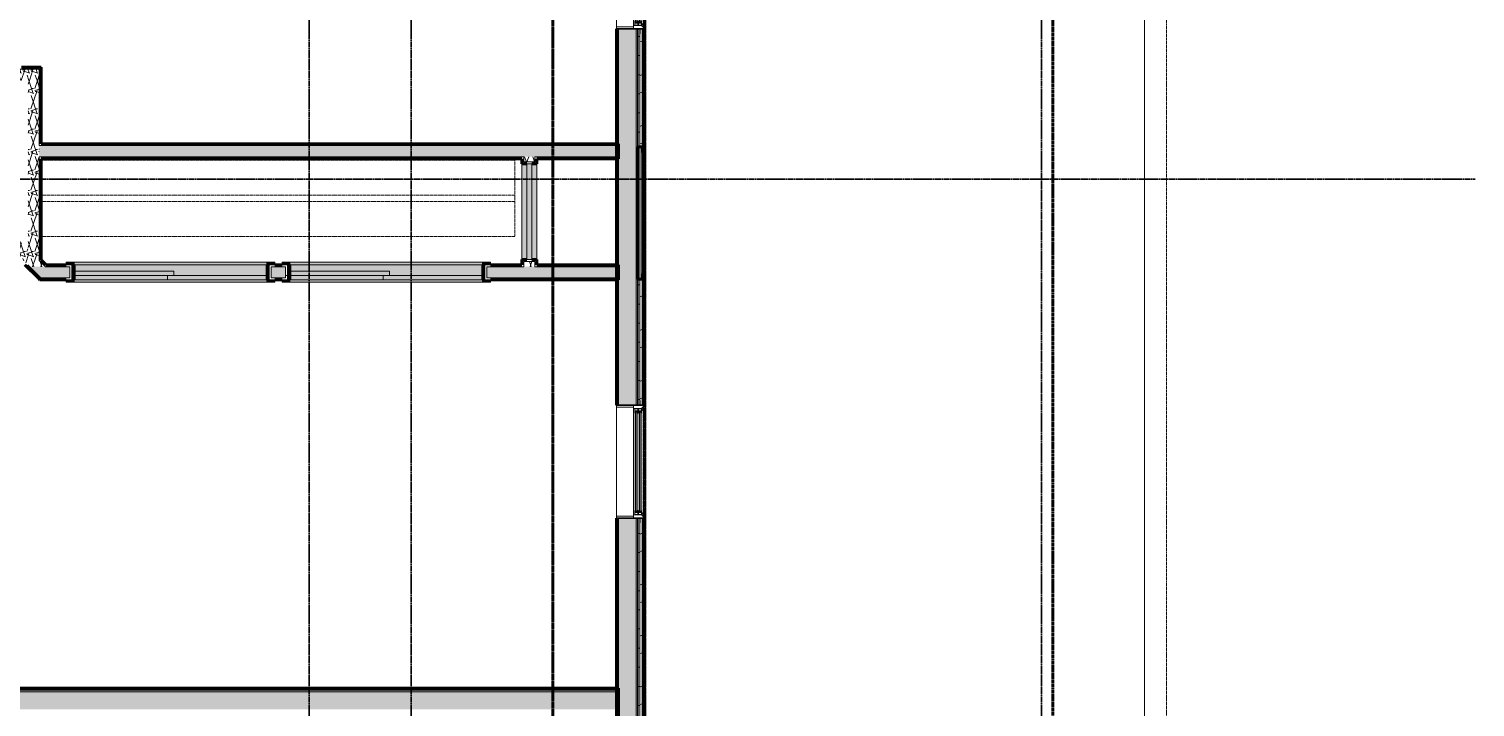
# Model space of a CAD drawing. Header units: inches. Extents: x -4110 to -1807, y 11006 to 12281.
# Drawn here: x -2261.3 to -1807.1, y 11681.5 to 11894.4 of the extents above; entities that cross this region are included whole.
import ezdxf

# ---------------------------------------------------------------- set-up
doc = ezdxf.new("R2010")
doc.units = ezdxf.units.IN
doc.header["$MEASUREMENT"] = 0
for name, pattern in [('Aligning Line 1_8_', [0.25, 0.125, -0.125]), ('Aligning Line 1_8__2_', [0.25, 0.125, -0.125]), ('Dash', [0.25, 0.125, -0.125]), ('Dash 1_16_', [0.125, 0.0625, -0.0625]), ('Double Dash 3_8_', [1, 0.375, -0.125, 0.125, -0.125, 0.125, -0.125]), ('Grid Line 1_2_', [0.875, 0.5, -0.125, 0.125, -0.125])]:
    doc.linetypes.add(name, pattern=pattern)
for name, color, linetype, lineweight in [('0-1', 7, 'Continuous', 5), ('0-2', 90, 'Continuous', 18), ('0-3', 7, 'Continuous', 9), ('0-4', 50, 'Double Dash 3_8_', 60), ('A-DETL-GENF-HDLN-1', 7, 'Dash', 9), ('A-DETL-GENF-HDLN-2', 1, 'Continuous', 18), ('A-DOOR', 31, 'Continuous', 18), ('A-DOOR-1', 7, 'Continuous', 9), ('A-DOOR-3', 135, 'Continuous', 18), ('A-DOOR-4', 90, 'Continuous', 18), ('A-DOOR-FRAM-1', 31, 'Continuous', 18), ('A-DOOR-FRAM-2', 7, 'Continuous', 9), ('A-GLAZ', 151, 'Continuous', 18), ('A-GLAZ-1', 59, 'Continuous', 18), ('A-GLAZ-2', 250, 'Continuous', 30), ('A-GLAZ-3', 7, 'Continuous', 9), ('A-GLAZ-4', 50, 'Continuous', 60), ('A-GLAZ-5', 151, 'Continuous', 9), ('A-WALL', 113, 'Continuous', 18), ('A-WALL-1', 8, 'Continuous', 5), ('A-WALL-3', 50, 'Continuous', 60), ('A-WALL-4', 90, 'Continuous', 18), ('A-WALL-5', 251, 'Continuous', 5), ('A-WALL-PATT-1', 7, 'Continuous', 9), ('A-WALL-PATT-2', 253, 'Continuous', 9), ('A-WALL-PATT-3', 55, 'Continuous', 9), ('A-WALL-PATT-5', 111, 'Continuous', 9), ('C-PROP-LINE-1', 50, 'Double Dash 3_8_', 60), ('C-PROP-LINE-2', 50, 'Dash 1_16_', 60), ('G-ANNO-SYMB', 111, 'Aligning Line 1_8_', 9), ('G-ANNO-SYMB-1', 147, 'Aligning Line 1_8_', 9), ('G-ANNO-SYMB-2', 147, 'Aligning Line 1_8__2_', 9), ('I-WALL-4', 2, 'Continuous', 5), ('I-WALL-5', 2, 'Continuous', 60), ('Q-CASE-HDLN-1', 7, 'Dash', 9), ('S-GRID-1', 1, 'Grid Line 1_2_', 30)]:
    doc.layers.add(name, color=color, linetype=linetype, lineweight=lineweight)
pattern_1 = [(0, (0, 0), (20.48, 5.12), [0.845, -14.515, 0.845, -14.515, -81.92]), (0, (0, 0), (20.48, 5.12), [-30.72, 0.845, -29.875, 0.845, -14.515, -35.84]), (0, (0, 0), (20.48, 5.12), [-76.8, 0.845, -9.395, 0.845, -24.755]), (120, (7.68, 2.56), (-14.67405, 15.1762003), [0.845, -14.515, 0.845, -14.515, -81.92]), (120, (7.68, 2.56), (-14.67405, 15.1762003), [-30.72, 0.845, -29.875, 0.845, -14.515, -35.84]), (120, (7.68, 2.56), (-14.67405, 15.1762003), [-76.8, 0.845, -9.395, 0.845, -24.755]), (240, (10.24, 12.8), (-5.80595, -20.2962003), [0.845, -14.515, 0.845, -14.515, -81.92]), (240, (10.24, 12.8), (-5.80595, -20.2962003), [-30.72, 0.845, -29.875, 0.845, -14.515, -35.84]), (240, (10.24, 12.8), (-5.80595, -20.2962003), [-76.8, 0.845, -9.395, 0.845, -24.755])]
pattern_2 = [(161.57, (0.32, 0.32), (-2.560496185, -0.000537386), [0, -18.214, 2.022, 0]), (18.43, (-0.32, 0.32), (-2.560496185, 0.000537386), [0, -18.214, 2.022, 0]), (108.43, (0.32, 0.32), (1.27922091, -6.400876726), [6.07, -14.166]), (71.57, (-0.32, 0.32), (1.27922091, 6.400876726), [6.07, -14.166])]

# ---------------------------------------------------------------- blocks, each defined once
blk = doc.blocks.new('083100 - Access Doors and Panels - Type 1 - ACCESS PANEL - 2-6 X 6-0-3934919-ENLARGED RCP - 2ND FLOOR PLAN - EAST')
at = {"layer": 'A-DOOR-3'}
blk.add_hatch(color=256, dxfattribs=at).paths.add_polyline_path([(-15, -0.75), (15, -0.75), (15, 0.75), (-15, 0.75)], flags=0)
at = {"layer": 'A-DOOR-4'}
for p, q in [((-15, 0.75), (-15, -0.75)), ((-15, 0.75), (15, 0.75)), ((15, 0.75), (15, -0.75)), ((-15, -0.75), (15, -0.75))]:
    blk.add_line(p, q, dxfattribs=at)
blk = doc.blocks.new('SLIDING - FLUSH - SLIDING - FLUSH - 5-0 x 6-8-3934327-ENLARGED RCP - 2ND FLOOR PLAN - EAST')
at = {"layer": 'A-DOOR'}
for points in [[(-32.31, 3), (-32.75, 3), (-32.75, 2.25), (-30.25, 2.25), (-30.25, 3), (-31.62, 3)], [(-19.21, 3), (-30.25, 3), (-30.25, 2.25), (30.25, 2.25), (30.25, 3), (-7.22, 3)], [(1, 2.25), (-30, 2.25), (-30, 0.87), (1, 0.87)], [(30, 0.87), (-1, 0.87), (-1, -0.5), (30, -0.5)], [(31, 3), (30.25, 3), (30.25, 2.25), (32.75, 2.25), (32.75, 3), (31.3, 3)], [(-31, -2.5), (-32.75, -2.5), (-32.75, -3.25), (-30.25, -3.25), (-30.25, -2.5)], [(-19.21, -2.5), (-30.25, -2.5), (-30.25, -3.25), (30.25, -3.25), (30.25, -2.5), (-16.5, -2.5)], [(32.75, -2.5), (30.25, -2.5), (30.25, -3.25), (32.75, -3.25)]]:
    blk.add_hatch(color=256, dxfattribs=at).paths.add_polyline_path(points, flags=0)
at = {"layer": 'A-DOOR-FRAM-1'}
for points in [[(-30.25, 2.25), (-31, 2.25), (-31, -2.5), (-30, -2.5), (-30, 2.25)], [(30, 2.25), (30, -2.5), (31, -2.5), (31, 2.25), (30.25, 2.25)]]:
    blk.add_hatch(color=256, dxfattribs=at).paths.add_polyline_path(points, flags=0)
h = blk.add_hatch(color=256, dxfattribs=at)
h.paths.add_polyline_path([(30, 2.25), (1, 2.25), (1, 0.87), (30, 0.87)], flags=0)
h.paths.add_polyline_path([(-30, 0.87), (-30, -2.5), (30, -2.5), (30, -0.5), (-1, -0.5), (-1, 0.87), (-19.21, 0.87)], flags=0)
at = {"layer": 'A-DOOR-1'}
for p, q in [((-32.75, 2.25), (-32.75, 3)), ((-30.25, 3), (-32.75, 3)), ((-32.75, 2.25), (-30.25, 2.25)), ((30.25, 3), (-30.25, 3)), ((-30.25, 3), (-30.25, 2.25)), ((1, 2.25), (-30, 2.25)), ((-30, 2.25), (-30, 0.87)), ((-30, 0.87), (1, 0.87)), ((30, 0.87), (-1, 0.87)), ((-1, 0.87), (-1, -0.5)), ((1, 2.25), (1, 0.87)), ((30, 0.87), (30, -0.5)), ((30.25, 2.25), (30.25, 3)), ((30.25, 3), (32.75, 3)), ((32.75, 2.25), (30.25, 2.25)), ((32.75, 3), (32.75, 2.25)), ((-32.75, -3.25), (-32.75, -2.5)), ((-30.25, -2.5), (-32.75, -2.5)), ((-32.75, -3.25), (-30.25, -3.25)), ((-30.25, -2.5), (-30.25, -3.25)), ((-30.25, -3.25), (30.25, -3.25)), ((-1, -0.5), (30, -0.5)), ((30.25, -2.5), (32.75, -2.5)), ((30.25, -3.25), (30.25, -2.5)), ((32.75, -3.25), (30.25, -3.25)), ((32.75, -2.5), (32.75, -3.25))]:
    blk.add_line(p, q, dxfattribs=at)
at = {"layer": 'A-DOOR-FRAM-2'}
for p, q in [((-30, 2.25), (-31, 2.25)), ((-31, -2.5), (-31, 2.25)), ((-30, 2.25), (-30, -2.5)), ((30, 2.25), (1, 2.25)), ((30, -2.5), (30, 2.25)), ((30, 2.25), (31, 2.25)), ((31, 2.25), (31, -2.5)), ((-31, -2.5), (-30, -2.5)), ((-30, -2.5), (30, -2.5)), ((31, -2.5), (30, -2.5))]:
    blk.add_line(p, q, dxfattribs=at)
blk = doc.blocks.new('OD_CW_Closet - OD_CW_Closet-4058409-ENLARGED RCP - 2ND FLOOR PLAN - EAST')
at = {"layer": 'Q-CASE-HDLN-1'}
for p, q in [((0.74, -24), (0.74, 0)), ((0.74, 0), (149.46, 0)), ((0.74, -11), (149.46, -11)), ((0.74, -13), (149.46, -13)), ((149.46, -24), (0.74, -24))]:
    blk.add_line(p, q, dxfattribs=at)
blk = doc.blocks.new('CTR - 1st Phase - Unit Layouts_rvt-1-ENLARGED RCP - 2ND FLOOR PLAN - EAST')
at = {"layer": 'A-WALL-1'}
h = blk.add_hatch(color=256, dxfattribs=at)
h.paths.add_polyline_path([(-2106.55, 11821.99), (-2104.92, 11821.99), (-2104.92, 11851.99), (-2106.55, 11851.99), (-2106.55, 11827.3)], flags=0)
h.paths.add_polyline_path([(-2103.42, 11821.99), (-2101.8, 11821.99), (-2101.8, 11851.99), (-2103.42, 11851.99), (-2103.42, 11827.3)], flags=0)
at = {"layer": 'A-WALL-PATT-1'}
h = blk.add_hatch(dxfattribs=at)
h.set_pattern_fill('FP_1', color=256, style=0, pattern_type=2)
h.set_pattern_definition(pattern_1)
h.paths.add_polyline_path([(-2257.45, 11821.92), (-2257.46, 11854.24), (-2258.07, 11854.24), (-2258.07, 11822.55), (-2257.6, 11822.07)], flags=0)
h.paths.add_polyline_path([(-2258.07, 11857.74), (-2257.45, 11857.74), (-2257.45, 11881.74), (-2258.07, 11881.74), (-2258.07, 11858.36)], flags=0)
h = blk.add_hatch(dxfattribs=at)
h.set_pattern_fill('FP_1', color=256, style=0, pattern_type=2)
h.set_pattern_definition(pattern_1)
h.paths.add_polyline_path([(-2258.07, 11816.24), (-2257.6, 11816.24), (-2294.17, 11852.81), (-2294.61, 11852.36), (-2258.48, 11816.24)], flags=0)
h.paths.add_polyline_path([(-2297.08, 11854.84), (-2296.64, 11855.28), (-2297.08, 11855.72), (-2297.53, 11855.28)], flags=0)
h = blk.add_hatch(dxfattribs=at)
h.set_pattern_fill('FP_1', color=256, style=0, pattern_type=2)
h.set_pattern_definition(pattern_1)
h.paths.add_polyline_path([(-2255.89, 11820.36), (-2258.07, 11822.55), (-2258.07, 11821.66), (-2256.78, 11820.36), (-2256.15, 11820.36)], flags=0)
h.paths.add_polyline_path([(-2261.57, 11825.16), (-2261.57, 11826.05), (-2291.25, 11855.72), (-2291.69, 11855.28), (-2261.73, 11825.31)], flags=0)
h = blk.add_hatch(dxfattribs=at)
h.set_pattern_fill('FP_1', color=256, style=0, pattern_type=2)
h.set_pattern_definition(pattern_1)
h.paths.add_polyline_path([(-2076.8, 11857.74), (-2076.17, 11857.74), (-2076.17, 11858.36), (-2257.45, 11858.36), (-2257.45, 11857.74), (-2105.92, 11857.74)], flags=0)
h = blk.add_hatch(dxfattribs=at)
h.set_pattern_fill('FP_1', color=256, style=0, pattern_type=2)
h.set_pattern_definition(pattern_1)
h.paths.add_polyline_path([(-2101.8, 11853.61), (-2076.8, 11853.61), (-2076.8, 11854.24), (-2102.42, 11854.24), (-2102.42, 11853.61)], flags=0)
h.paths.add_polyline_path([(-2208.43, 11853.61), (-2105.92, 11853.61), (-2105.92, 11854.24), (-2257.45, 11854.24), (-2257.45, 11853.61)], flags=0)
h = blk.add_hatch(dxfattribs=at)
h.set_pattern_fill('FP_1', color=256, style=0, pattern_type=2)
h.set_pattern_definition(pattern_1)
h.paths.add_polyline_path([(-2248.47, 11817.99), (-2247.85, 11817.99), (-2247.85, 11820.36), (-2256.78, 11820.36), (-2256.15, 11819.74), (-2248.47, 11819.74)], flags=0)
h.paths.add_polyline_path([(-2185.22, 11817.99), (-2185.22, 11819.74), (-2180.72, 11819.74), (-2180.72, 11817.99), (-2180.1, 11817.99), (-2180.1, 11820.36), (-2185.85, 11820.36), (-2185.85, 11817.99)], flags=0)
h.paths.add_polyline_path([(-2118.1, 11817.99), (-2117.47, 11817.99), (-2117.47, 11819.74), (-2105.92, 11819.74), (-2105.92, 11820.36), (-2118.1, 11820.36), (-2118.1, 11819.7)], flags=0)
h.paths.add_polyline_path([(-2101.8, 11819.74), (-2076.8, 11819.75), (-2076.8, 11820.36), (-2102.42, 11820.36), (-2102.42, 11819.74)], flags=0)
h = blk.add_hatch(dxfattribs=at)
h.set_pattern_fill('FP_1', color=256, style=0, pattern_type=2)
h.set_pattern_definition(pattern_1)
h.paths.add_polyline_path([(-2249.6, 11815.61), (-2247.85, 11815.61), (-2247.85, 11817.99), (-2248.47, 11817.99), (-2248.47, 11816.24), (-2258.48, 11816.24), (-2257.86, 11815.61), (-2252.03, 11815.61)], flags=0)
h.paths.add_polyline_path([(-2185.85, 11815.61), (-2180.1, 11815.61), (-2180.1, 11817.99), (-2180.72, 11817.99), (-2180.72, 11816.24), (-2185.22, 11816.24), (-2185.22, 11817.99), (-2185.85, 11817.99), (-2185.85, 11816.24)], flags=0)
h.paths.add_polyline_path([(-2116.35, 11815.61), (-2076.8, 11815.62), (-2076.8, 11816.24), (-2117.47, 11816.24), (-2117.47, 11817.99), (-2118.1, 11817.99), (-2118.1, 11815.61), (-2117.47, 11815.61)], flags=0)
at = {"layer": 'A-WALL-PATT-2'}
h = blk.add_hatch(dxfattribs=at)
h.set_pattern_fill('FP_2', color=256, style=0, pattern_type=2)
h.set_pattern_definition(pattern_2)
h.paths.add_polyline_path([(-2268.73, 11878.24), (-2258.07, 11878.24), (-2258.07, 11881.74), (-2265.23, 11881.74), (-2268.47, 11878.5)], flags=0)
h = blk.add_hatch(dxfattribs=at)
h.set_pattern_fill('FP_2', color=256, style=0, pattern_type=2)
h.set_pattern_definition(pattern_2)
h.paths.add_polyline_path([(-2258.07, 11821.66), (-2258.07, 11878.24), (-2261.57, 11878.24), (-2261.57, 11825.16), (-2258.33, 11821.92)], flags=0)
h = blk.add_hatch(dxfattribs=at)
h.set_pattern_fill('FP_2', color=256, style=0, pattern_type=2)
h.set_pattern_definition(pattern_2)
h.paths.add_polyline_path([(-2257.6, 11819.74), (-2256.15, 11819.74), (-2294.17, 11857.76), (-2296.64, 11855.28), (-2261.1, 11819.74), (-2258.07, 11819.74)], flags=0)
h = blk.add_hatch(dxfattribs=at)
h.set_pattern_fill('FP_2', color=256, style=0, pattern_type=2)
h.set_pattern_definition(pattern_2)
h.paths.add_polyline_path([(-2105.92, 11854.24), (-2076.17, 11854.24), (-2076.17, 11857.74), (-2258.07, 11857.74), (-2258.07, 11854.24), (-2141.07, 11854.24)], flags=0)
h = blk.add_hatch(dxfattribs=at)
h.set_pattern_fill('FP_2', color=256, style=0, pattern_type=2)
h.set_pattern_definition(pattern_2)
h.paths.add_polyline_path([(-2104.92, 11819.74), (-2102.42, 11819.74), (-2102.42, 11821.36), (-2105.92, 11821.36), (-2105.92, 11819.74)], flags=0)
h.paths.add_polyline_path([(-2102.42, 11852.61), (-2102.42, 11854.24), (-2105.92, 11854.24), (-2105.92, 11852.61), (-2103.42, 11852.61)], flags=0)
h = blk.add_hatch(dxfattribs=at)
h.set_pattern_fill('FP_2', color=256, style=0, pattern_type=2)
h.set_pattern_definition(pattern_2)
h.paths.add_polyline_path([(-2252.65, 11816.24), (-2248.47, 11816.24), (-2248.47, 11819.74), (-2261.1, 11819.74), (-2257.6, 11816.24)], flags=0)
h.paths.add_polyline_path([(-2185.22, 11816.24), (-2180.72, 11816.24), (-2180.72, 11819.74), (-2185.22, 11819.74), (-2185.22, 11817.99)], flags=0)
h.paths.add_polyline_path([(-2117.47, 11816.24), (-2076.17, 11816.24), (-2076.17, 11817.99), (-2076.8, 11818.03), (-2076.8, 11819.74), (-2117.47, 11819.74), (-2117.47, 11817.99)], flags=0)
at = {"layer": 'A-WALL-3'}
for p, q in [((-2263.72, 11882.36), (-2257.45, 11882.36)), ((-2257.45, 11882.36), (-2257.45, 11881.74)), ((-2257.45, 11881.74), (-2257.45, 11877.61)), ((-2257.45, 11877.61), (-2257.45, 11858.36)), ((-2257.45, 11858.36), (-2076.17, 11858.36)), ((-2076.17, 11858.36), (-2076.17, 11853.61)), ((-2106.55, 11853.61), (-2257.45, 11853.61)), ((-2257.45, 11853.61), (-2257.45, 11821.92)), ((-2106.55, 11851.99), (-2106.55, 11853.61)), ((-2104.92, 11851.99), (-2106.55, 11851.99)), ((-2101.8, 11851.99), (-2103.42, 11851.99)), ((-2076.17, 11853.61), (-2101.8, 11853.61)), ((-2101.8, 11853.61), (-2101.8, 11851.99)), ((-2258.48, 11816.24), (-2262.61, 11820.36)), ((-2257.45, 11821.92), (-2255.89, 11820.36)), ((-2255.89, 11820.36), (-2249.6, 11820.36)), ((-2184.1, 11820.36), (-2181.85, 11820.36)), ((-2116.35, 11820.36), (-2106.55, 11820.36)), ((-2106.55, 11820.36), (-2106.55, 11821.99)), ((-2106.55, 11821.99), (-2104.92, 11821.99)), ((-2103.42, 11821.99), (-2101.8, 11821.99)), ((-2101.8, 11821.99), (-2101.8, 11820.36)), ((-2101.8, 11820.36), (-2076.17, 11820.36)), ((-2076.17, 11820.36), (-2076.17, 11815.61)), ((-2257.86, 11815.61), (-2258.48, 11816.24)), ((-2249.6, 11815.61), (-2257.86, 11815.61)), ((-2181.85, 11815.61), (-2184.1, 11815.61)), ((-2076.17, 11815.61), (-2116.35, 11815.61))]:
    blk.add_line(p, q, dxfattribs=at)
at = {"layer": 'A-WALL-4'}
for p, q in [((-2258.07, 11881.74), (-2264.35, 11881.74)), ((-2258.07, 11878.24), (-2258.07, 11881.74)), ((-2258.07, 11877.61), (-2258.07, 11878.24)), ((-2258.07, 11857.74), (-2258.07, 11877.61)), ((-2257.45, 11857.74), (-2258.07, 11857.74)), ((-2076.17, 11857.74), (-2257.45, 11857.74)), ((-2257.45, 11854.24), (-2258.07, 11854.24)), ((-2258.07, 11822.55), (-2258.07, 11854.24)), ((-2105.92, 11854.24), (-2257.45, 11854.24)), ((-2106.55, 11851.99), (-2106.55, 11821.99)), ((-2105.92, 11854.24), (-2105.92, 11853.61)), ((-2105.92, 11852.61), (-2105.92, 11853.61)), ((-2104.17, 11852.61), (-2105.92, 11852.61)), ((-2102.42, 11852.61), (-2104.17, 11852.61)), ((-2076.17, 11854.24), (-2102.42, 11854.24)), ((-2102.42, 11854.24), (-2102.42, 11853.61)), ((-2102.42, 11853.61), (-2102.42, 11852.61)), ((-2101.8, 11821.99), (-2101.8, 11851.99)), ((-2261.73, 11820.36), (-2261.1, 11819.74)), ((-2261.1, 11819.74), (-2257.6, 11816.24)), ((-2258.07, 11822.55), (-2258.07, 11821.66)), ((-2256.78, 11820.36), (-2258.07, 11821.66)), ((-2256.78, 11820.36), (-2256.15, 11819.74)), ((-2256.15, 11819.74), (-2248.47, 11819.74)), ((-2248.47, 11819.74), (-2248.47, 11817.99)), ((-2185.22, 11817.99), (-2185.22, 11819.74)), ((-2185.22, 11819.74), (-2180.72, 11819.74)), ((-2180.72, 11819.74), (-2180.72, 11817.99)), ((-2117.47, 11817.99), (-2117.47, 11819.74)), ((-2117.47, 11819.74), (-2105.92, 11819.74)), ((-2105.92, 11820.36), (-2105.92, 11821.36)), ((-2105.92, 11821.36), (-2104.17, 11821.36)), ((-2105.92, 11820.36), (-2105.92, 11819.74)), ((-2104.17, 11821.36), (-2102.42, 11821.36)), ((-2102.42, 11821.36), (-2102.42, 11820.36)), ((-2102.42, 11820.36), (-2102.42, 11819.74)), ((-2102.42, 11819.74), (-2076.17, 11819.74)), ((-2248.47, 11816.24), (-2257.6, 11816.24)), ((-2248.47, 11817.99), (-2248.47, 11816.24)), ((-2185.22, 11816.24), (-2185.22, 11817.99)), ((-2180.72, 11816.24), (-2185.22, 11816.24)), ((-2180.72, 11817.99), (-2180.72, 11816.24)), ((-2117.47, 11816.24), (-2117.47, 11817.99)), ((-2076.17, 11816.24), (-2117.47, 11816.24))]:
    blk.add_line(p, q, dxfattribs=at)
at = {"layer": '0-2'}
for name, p, rotation in [('OD_CW_Closet - OD_CW_Closet-4058409-ENLARGED RCP - 2ND FLOOR PLAN - EAST', (-2107.99, 11829.2), 180), ('083100 - Access Doors and Panels - Type 1 - ACCESS PANEL - 2-6 X 6-0-3934919-ENLARGED RCP - 2ND FLOOR PLAN - EAST', (-2104.17, 11836.99), 90.00000000015035), ('SLIDING - FLUSH - SLIDING - FLUSH - 5-0 x 6-8-3934327-ENLARGED RCP - 2ND FLOOR PLAN - EAST', (-2216.85, 11817.86), 180), ('SLIDING - FLUSH - SLIDING - FLUSH - 5-0 x 6-8-3934327-ENLARGED RCP - 2ND FLOOR PLAN - EAST', (-2149.1, 11817.86), 180)]:
    blk.add_blockref(name, p, dxfattribs=dict(at, rotation=rotation))
blk = doc.blocks.new('Basic Wall _ EXT - FIBER CEMENT - LARGE - ___-2505163-ENLARGED RCP - 2ND FLOOR PLAN - EAST')
at = {"layer": 'A-WALL-4'}
h = blk.add_hatch(color=256, dxfattribs=at)
h.paths.add_polyline_path([(-2067.7, 11247.17), (-2067.7, 12118.81), (-2068.42, 12118.09), (-2068.42, 12086), (-2068.36, 12086), (-2068.36, 12083.54), (-2068.33, 12083.54), (-2068.33, 12048.04), (-2068.42, 12048.04), (-2068.42, 12047.54), (-2068.33, 12047.54), (-2068.33, 12012.04), (-2068.36, 12012.04), (-2068.36, 12009.58), (-2068.42, 12009.58), (-2068.42, 11932.34), (-2068.36, 11932.34), (-2068.36, 11929.88), (-2068.33, 11929.88), (-2068.33, 11894.38), (-2068.42, 11894.38), (-2068.42, 11778.74), (-2068.36, 11778.74), (-2068.36, 11776.28), (-2068.33, 11776.28), (-2068.33, 11740.78), (-2068.42, 11740.78), (-2068.42, 11663.6), (-2068.36, 11663.6), (-2068.36, 11661.14), (-2068.33, 11661.14), (-2068.33, 11625.64), (-2068.42, 11625.64), (-2068.42, 11625.14), (-2068.33, 11625.14), (-2068.33, 11589.64), (-2068.36, 11589.64), (-2068.36, 11587.18), (-2068.42, 11587.18), (-2068.42, 11471.6), (-2068.36, 11471.6), (-2068.36, 11469.14), (-2068.33, 11469.14), (-2068.33, 11433.64), (-2068.42, 11433.64), (-2068.42, 11433.14), (-2068.33, 11433.14), (-2068.33, 11397.64), (-2068.36, 11397.64), (-2068.36, 11395.18), (-2068.42, 11395.18), (-2068.42, 11318), (-2068.36, 11318), (-2068.36, 11315.54), (-2068.33, 11315.54), (-2068.33, 11280.04), (-2068.42, 11280.04), (-2068.42, 11247.89)], flags=0)
h.paths.add_polyline_path([(-2068.67, 11508.63), (-2068.67, 11550.15), (-2069.42, 11550.15), (-2069.42, 11508.63)], flags=0)
h.paths.add_polyline_path([(-2069.42, 11815.83), (-2068.67, 11815.83), (-2068.67, 11857.35), (-2069.42, 11857.35), (-2069.42, 11817.58)], flags=0)
blk.add_hatch(color=256, dxfattribs=at).paths.add_polyline_path([(-2067.67, 11247.14), (-2067.67, 12118.84), (-2067.7, 12118.81), (-2067.7, 11247.17)], flags=0)
for p, q in [((-2067.7, 12118.81), (-2067.7, 11247.17)), ((-2067.67, 11247.14), (-2067.67, 12118.84)), ((-2069.42, 11857.35), (-2069.42, 11815.83))]:
    blk.add_line(p, q, dxfattribs=at)
blk = doc.blocks.new('Window-Double_Hung-Marvin-Essential - ESDH3066 - 2nd Floor-3357213-ENLARGED RCP - 2ND FLOOR PLAN - EAST')
at = {"layer": 'A-GLAZ-1'}
blk.add_hatch(color=256, dxfattribs=at).paths.add_polyline_path([(17.75, -4.25), (20.21, -4.25), (20.21, -4.19), (17.75, -4.19)], flags=0)
at = {"layer": 'A-DETL-GENF-HDLN-1'}
blk.add_line((16.1, -4.22), (-16.5, -4.22), dxfattribs=at)
at = {"layer": 'A-DETL-GENF-HDLN-2'}
for p, q in [((-17.13, 4.19), (-17.75, 4.19)), ((-17.13, -1.16), (-17.13, 4.19)), ((17.12, 4.19), (17.75, 4.19)), ((17.12, 4.19), (17.12, -1.16)), ((15.84, -1.66), (-15.84, -1.66)), ((15.84, -1.79), (-15.84, -1.79)), ((15.84, -2.23), (-15.84, -2.23)), ((15.84, -2.35), (-15.84, -2.35)), ((15.84, -2.88), (-15.84, -2.88)), ((15.84, -3.01), (-15.84, -3.01)), ((15.84, -3.45), (-15.84, -3.45)), ((15.84, -3.57), (-15.84, -3.57))]:
    blk.add_line(p, q, dxfattribs=at)
at = {"layer": 'A-GLAZ'}
for p, q in [((-19.25, -3.19), (-17.9, -3.19)), ((-19.25, -3.23), (-19.25, -3.19)), ((-17.75, -3.23), (-19.25, -3.23)), ((-17.9, -3.08), (-17.75, -3.08)), ((-17.9, -3.19), (-17.9, -3.08)), ((-17.75, -4.28), (-17.75, -1.19)), ((-16.72, -1.19), (-17.75, -1.19)), ((-17.75, -4.28), (-17.16, -4.28)), ((-17.08, -3.87), (-17.16, -4.28)), ((-17.08, -3.87), (-16.19, -3.87)), ((-16.85, -4.25), (-16.85, -3.87)), ((-16.3, -4.25), (-16.85, -4.25)), ((-16.72, -3.77), (-16.72, -1.19)), ((-16.38, -3.77), (-16.72, -3.77)), ((-16.56, -1.53), (-16.56, -2.47)), ((-16.56, -1.53), (-15.34, -1.53)), ((-15.34, -2.47), (-16.56, -2.47)), ((-16.56, -2.75), (-16.56, -3.69)), ((-16.56, -2.75), (-15.34, -2.75)), ((-15.34, -3.69), (-16.56, -3.69)), ((-16.38, -3.87), (-16.38, -3.77)), ((-16.3, -4.01), (-16.3, -4.25)), ((-16.18, -4.01), (-16.3, -4.01)), ((-16.19, -3.87), (-16.19, -3.97)), ((-16.19, -3.97), (-16.1, -3.97)), ((-16.18, -4.22), (-16.18, -4.01)), ((-16.18, -4.22), (-16.1, -4.22)), ((-16.1, -3.97), (-16.1, -4.22)), ((-15.94, -1.65), (-15.94, -2.37)), ((-15.28, -1.65), (-15.94, -1.65)), ((-15.94, -2.37), (-15.28, -2.37)), ((-15.94, -2.87), (-15.94, -3.59)), ((-15.28, -2.87), (-15.94, -2.87)), ((-15.94, -3.59), (-15.28, -3.59)), ((-15.84, -1.66), (-15.84, -2.35)), ((-15.84, -2.88), (-15.84, -3.57)), ((-15.54, -1.79), (-15.54, -2.23)), ((-15.54, -3.01), (-15.54, -3.45)), ((-15.34, -1.53), (-15.28, -1.59)), ((-15.34, -2.47), (-15.28, -2.41)), ((-15.34, -2.75), (-15.28, -2.81)), ((-15.34, -3.69), (-15.28, -3.63)), ((-15.28, -1.59), (-15.28, -1.65)), ((-15.28, -2.37), (-15.28, -2.41)), ((-15.28, -2.81), (-15.28, -2.87)), ((-15.28, -3.59), (-15.28, -3.63)), ((15.34, -1.53), (15.28, -1.59)), ((15.28, -1.59), (15.28, -1.65)), ((15.28, -1.65), (15.94, -1.65)), ((15.94, -2.37), (15.28, -2.37)), ((15.28, -2.37), (15.28, -2.41)), ((15.34, -2.47), (15.28, -2.41)), ((15.34, -2.75), (15.28, -2.81)), ((15.28, -2.81), (15.28, -2.87)), ((15.28, -2.87), (15.94, -2.87)), ((15.94, -3.59), (15.28, -3.59)), ((15.28, -3.59), (15.28, -3.63)), ((15.34, -3.69), (15.28, -3.63)), ((16.56, -1.53), (15.34, -1.53)), ((15.34, -2.47), (16.56, -2.47)), ((16.56, -2.75), (15.34, -2.75)), ((15.34, -3.69), (16.56, -3.69)), ((15.54, -1.79), (15.54, -2.23)), ((15.54, -3.01), (15.54, -3.45)), ((15.84, -1.66), (15.84, -2.35)), ((15.84, -2.88), (15.84, -3.57)), ((15.94, -1.65), (15.94, -2.37)), ((15.94, -2.87), (15.94, -3.59)), ((16.1, -3.97), (16.1, -4.22)), ((16.19, -3.97), (16.1, -3.97)), ((16.18, -4.22), (16.1, -4.22)), ((16.18, -4.01), (16.3, -4.01)), ((16.18, -4.22), (16.18, -4.01)), ((16.19, -3.87), (16.19, -3.97)), ((17.08, -3.87), (16.19, -3.87)), ((16.3, -4.01), (16.3, -4.25)), ((16.3, -4.25), (16.85, -4.25)), ((16.38, -3.77), (16.72, -3.77)), ((16.38, -3.87), (16.38, -3.77)), ((16.56, -1.53), (16.56, -2.47)), ((16.56, -2.75), (16.56, -3.69)), ((16.72, -1.19), (17.75, -1.19)), ((16.72, -3.77), (16.72, -1.19)), ((16.85, -4.25), (16.85, -3.87)), ((17.08, -3.87), (17.16, -4.28)), ((17.75, -4.28), (17.16, -4.28)), ((17.75, -4.28), (17.75, -1.19)), ((17.9, -3.08), (17.75, -3.08)), ((17.75, -3.23), (19.25, -3.23)), ((17.9, -3.19), (17.9, -3.08)), ((19.25, -3.19), (17.9, -3.19)), ((19.25, -3.23), (19.25, -3.19))]:
    blk.add_line(p, q, dxfattribs=at)
at = {"layer": 'A-GLAZ-2'}
for p, q in [((-17.75, -1.16), (-17.75, 4.19)), ((17.75, 4.19), (17.75, -1.16)), ((-17.75, -4.28), (-17.75, -1.19)), ((17.75, -1.19), (17.75, -4.28))]:
    blk.add_line(p, q, dxfattribs=at)
at = {"layer": 'A-GLAZ-3'}
for p, q in [((-17.75, 4.19), (17.75, 4.19)), ((-17.75, -1.19), (17.75, -1.19)), ((17.75, -4.28), (-17.75, -4.28))]:
    blk.add_line(p, q, dxfattribs=at)
at = {"layer": 'A-GLAZ-4'}
for p, q in [((17.75, -4.25), (20.21, -4.25)), ((20.21, -4.25), (20.21, -4.19))]:
    blk.add_line(p, q, dxfattribs=at)
blk = doc.blocks.new('Perforated Panel at Magic-Pak - hvac panel - 2nd floor 2-V30-ENLARGED RCP - 2ND FLOOR PLAN - EAST')
at = {"layer": 'A-GLAZ-5'}
h = blk.add_hatch(dxfattribs=at)
h.set_pattern_fill('FP_28', color=256, style=0, pattern_type=2)
h.set_pattern_definition([(225, (11836.589, 2072.611), (2.8284271, -2.8284271), [])])
h.paths.add_polyline_path([(19.01, 4.19), (-19.01, 4.19), (-19.01, 4.12), (19.01, 4.12)], flags=0)
at = {"layer": 'A-GLAZ-4'}
for p, q in [((-19.01, 4.19), (19.01, 4.19)), ((19.01, 4.12), (-19.01, 4.12))]:
    blk.add_line(p, q, dxfattribs=at)
blk = doc.blocks.new('Family - ___-2657144-ENLARGED RCP - 2ND FLOOR PLAN - EAST')
at = {"layer": 'C-PROP-LINE-1'}
blk.add_line((-1939.77, 12268.69), (-1939.77, 11070.36), dxfattribs=at)
blk = doc.blocks.new('Family - ___-2835860-ENLARGED RCP - 2ND FLOOR PLAN - EAST')
at = {"layer": 'C-PROP-LINE-2'}
blk.add_line((-2067.92, 11247.39), (-2067.92, 12118.09), dxfattribs=at)
blk = doc.blocks.new('Family - ___-2835903-ENLARGED RCP - 2ND FLOOR PLAN - EAST')
at = {"layer": 'C-PROP-LINE-2'}
blk.add_line((-2096.82, 11276.29), (-2096.82, 12089.69), dxfattribs=at)
blk = doc.blocks.new('Family - ___-2835932-ENLARGED RCP - 2ND FLOOR PLAN - EAST')
at = {"layer": 'C-PROP-LINE-2'}
blk.add_line((-2067.92, 11247.39), (-2067.92, 12118.59), dxfattribs=at)
blk = doc.blocks.new('CTR - 1st Phase - Shell_rvt-1-ENLARGED RCP - 2ND FLOOR PLAN - EAST')
at = {"layer": 'A-WALL-1'}
for points in [[(-2068.67, 11817.58), (-2068.49, 11817.58), (-2068.49, 11855.6), (-2068.67, 11855.6), (-2068.67, 11827.3)], [(-2071.45, 11740.78), (-2071.42, 11740.78), (-2071.42, 11776.28), (-2071.45, 11776.28), (-2071.45, 11751.61)]]:
    blk.add_hatch(color=256, dxfattribs=at).paths.add_polyline_path(points, flags=0)
at = {"layer": 'A-WALL-5'}
h = blk.add_hatch(color=256, dxfattribs=at)
h.paths.add_polyline_path([(-2068.67, 11248.14), (-2068.42, 11248.14), (-2068.42, 11280.04), (-2068.67, 11280.04), (-2068.67, 11248.32)], flags=0)
h.paths.add_polyline_path([(-2068.67, 11315.54), (-2068.42, 11315.54), (-2068.42, 11397.64), (-2068.67, 11397.64), (-2068.67, 11373.14)], flags=0)
h.paths.add_polyline_path([(-2068.67, 11433.14), (-2068.42, 11433.14), (-2068.42, 11433.64), (-2068.67, 11433.64)], flags=0)
h.paths.add_polyline_path([(-2068.42, 11469.14), (-2068.42, 11510.38), (-2068.67, 11510.38), (-2068.67, 11469.14)], flags=0)
h.paths.add_polyline_path([(-2068.67, 11548.4), (-2068.42, 11548.4), (-2068.42, 11589.64), (-2068.67, 11589.64), (-2068.67, 11550.15)], flags=0)
h.paths.add_polyline_path([(-2068.67, 11625.14), (-2068.42, 11625.14), (-2068.42, 11625.64), (-2068.67, 11625.64)], flags=0)
h.paths.add_polyline_path([(-2068.42, 11661.14), (-2068.42, 11740.78), (-2068.67, 11740.78), (-2068.67, 11661.14)], flags=0)
h.paths.add_polyline_path([(-2068.42, 11776.28), (-2068.42, 11817.58), (-2068.67, 11817.58), (-2068.67, 11776.28)], flags=0)
h.paths.add_polyline_path([(-2068.67, 11855.6), (-2068.42, 11855.6), (-2068.42, 11894.38), (-2068.67, 11894.38), (-2068.67, 11857.35)], flags=0)
h.paths.add_polyline_path([(-2068.67, 11929.88), (-2068.42, 11929.88), (-2068.42, 12012.04), (-2068.67, 12012.04), (-2068.67, 11978.69)], flags=0)
h.paths.add_polyline_path([(-2068.67, 12047.54), (-2068.42, 12047.54), (-2068.42, 12048.04), (-2068.67, 12048.04)], flags=0)
h.paths.add_polyline_path([(-2068.42, 12083.54), (-2068.42, 12117.84), (-2068.67, 12117.84), (-2068.67, 12083.54)], flags=0)
at = {"layer": 'A-WALL-PATT-2'}
h = blk.add_hatch(dxfattribs=at)
h.set_pattern_fill('FP_7', color=256, style=0, pattern_type=2)
h.set_pattern_definition([(0, (0, 0), (0, 3.199), []), (315, (0, 0), (3.19895108, 0), [4.524, -4.524]), (45, (0, 0), (3.19895108, 0), [4.524, -4.524])])
h.paths.add_polyline_path([(-2070.17, 11250.14), (-2070.17, 11280.04), (-2070.67, 11280.04), (-2070.67, 11250.14)], flags=0)
h.paths.add_polyline_path([(-2070.17, 11315.54), (-2070.17, 11397.64), (-2070.67, 11397.64), (-2070.67, 11315.54)], flags=0)
h.paths.add_polyline_path([(-2070.17, 11433.14), (-2070.17, 11433.64), (-2070.67, 11433.64), (-2070.67, 11433.14)], flags=0)
h.paths.add_polyline_path([(-2070.67, 11469.14), (-2070.17, 11469.14), (-2070.17, 11589.64), (-2070.67, 11589.64), (-2070.67, 11524.52)], flags=0)
h.paths.add_polyline_path([(-2070.67, 11625.14), (-2070.17, 11625.14), (-2070.17, 11625.64), (-2070.67, 11625.64)], flags=0)
h.paths.add_polyline_path([(-2070.67, 11661.14), (-2070.17, 11661.14), (-2070.17, 11740.78), (-2070.67, 11740.78), (-2070.67, 11675.91)], flags=0)
h.paths.add_polyline_path([(-2070.67, 11776.28), (-2070.17, 11776.28), (-2070.17, 11894.38), (-2070.67, 11894.38), (-2070.67, 11827.3)], flags=0)
h.paths.add_polyline_path([(-2070.17, 11929.88), (-2070.17, 12012.04), (-2070.67, 12012.04), (-2070.67, 11929.88)], flags=0)
h.paths.add_polyline_path([(-2070.17, 12047.54), (-2070.17, 12048.04), (-2070.67, 12048.04), (-2070.67, 12047.54)], flags=0)
h.paths.add_polyline_path([(-2070.67, 12083.54), (-2070.17, 12083.54), (-2070.17, 12115.84), (-2070.67, 12115.84), (-2070.67, 12092.23)], flags=0)
h = blk.add_hatch(dxfattribs=at)
h.set_pattern_fill('FP_6', color=256, style=0, pattern_type=2)
h.set_pattern_definition([(0, (0, 0), (0, 6), []), (90, (0, 0), (-6, 4e-16), [])])
h.paths.add_polyline_path([(-2070.12, 11249.64), (-2069.42, 11249.64), (-2069.42, 11280.04), (-2070.17, 11280.04), (-2070.17, 11249.64)], flags=0)
h.paths.add_polyline_path([(-2070.17, 11315.54), (-2069.42, 11315.54), (-2069.42, 11397.64), (-2070.17, 11397.64), (-2070.17, 11373.14)], flags=0)
h.paths.add_polyline_path([(-2070.17, 11433.14), (-2069.42, 11433.14), (-2069.42, 11433.64), (-2070.17, 11433.64)], flags=0)
h.paths.add_polyline_path([(-2069.42, 11469.14), (-2069.42, 11508.63), (-2070.17, 11508.63), (-2070.17, 11469.14)], flags=0)
h.paths.add_polyline_path([(-2069.42, 11550.15), (-2069.42, 11589.64), (-2070.17, 11589.64), (-2070.17, 11550.15)], flags=0)
h.paths.add_polyline_path([(-2070.17, 11625.14), (-2069.42, 11625.14), (-2069.42, 11625.64), (-2070.17, 11625.64)], flags=0)
h.paths.add_polyline_path([(-2069.42, 11661.14), (-2069.42, 11740.78), (-2070.17, 11740.78), (-2070.17, 11661.14)], flags=0)
h.paths.add_polyline_path([(-2070.17, 11776.28), (-2069.42, 11776.28), (-2069.42, 11815.83), (-2070.17, 11815.83)], flags=0)
h.paths.add_polyline_path([(-2070.17, 11857.35), (-2069.42, 11857.35), (-2069.42, 11894.38), (-2070.17, 11894.38)], flags=0)
h.paths.add_polyline_path([(-2070.17, 11929.88), (-2069.42, 11929.88), (-2069.42, 12012.04), (-2070.17, 12012.04), (-2070.17, 11978.69)], flags=0)
h.paths.add_polyline_path([(-2069.42, 12047.54), (-2069.42, 12048.04), (-2070.17, 12048.04), (-2070.17, 12047.54)], flags=0)
h.paths.add_polyline_path([(-2069.42, 12083.54), (-2069.42, 12116.34), (-2070.17, 12116.34), (-2070.17, 12083.54)], flags=0)
h = blk.add_hatch(dxfattribs=at)
h.set_pattern_fill('FP_1', color=256, style=0, pattern_type=2)
h.set_pattern_definition(pattern_1)
h.paths.add_polyline_path([(-2076.8, 11256.26), (-2076.17, 11256.26), (-2076.17, 11280.04), (-2076.8, 11280.04), (-2076.8, 11259.59)], flags=0)
h.paths.add_polyline_path([(-2076.17, 11315.54), (-2076.17, 11397.64), (-2076.8, 11397.64), (-2076.8, 11315.54)], flags=0)
h.paths.add_polyline_path([(-2076.17, 11433.14), (-2076.17, 11433.64), (-2076.8, 11433.64), (-2076.8, 11433.14)], flags=0)
h.paths.add_polyline_path([(-2076.8, 11469.14), (-2076.17, 11469.14), (-2076.17, 11507.61), (-2076.8, 11507.61)], flags=0)
h.paths.add_polyline_path([(-2076.8, 11511.74), (-2076.17, 11511.74), (-2076.17, 11547.99), (-2076.8, 11547.95), (-2076.8, 11524.52)], flags=0)
h.paths.add_polyline_path([(-2076.8, 11549.74), (-2076.17, 11549.74), (-2076.17, 11589.64), (-2076.8, 11589.64)], flags=0)
h.paths.add_polyline_path([(-2076.17, 11625.14), (-2076.17, 11625.64), (-2076.8, 11625.64), (-2076.8, 11625.14)], flags=0)
h.paths.add_polyline_path([(-2076.8, 11661.14), (-2076.17, 11661.14), (-2076.17, 11678.55), (-2076.8, 11678.55), (-2076.8, 11675.91)], flags=0)
h.paths.add_polyline_path([(-2076.8, 11687.43), (-2076.17, 11687.43), (-2076.17, 11740.78), (-2076.8, 11740.78)], flags=0)
h.paths.add_polyline_path([(-2076.17, 11776.28), (-2076.17, 11816.24), (-2076.8, 11816.24), (-2076.8, 11776.28)], flags=0)
h.paths.add_polyline_path([(-2076.17, 11817.99), (-2076.17, 11854.24), (-2076.8, 11854.24), (-2076.8, 11818.03), (-2076.58, 11818.02)], flags=0)
h.paths.add_polyline_path([(-2076.17, 11858.36), (-2076.17, 11894.38), (-2076.8, 11894.38), (-2076.8, 11858.36), (-2076.36, 11858.36)], flags=0)
h.paths.add_polyline_path([(-2076.8, 11929.88), (-2076.17, 11929.88), (-2076.17, 12012.04), (-2076.8, 12012.04), (-2076.8, 11978.69)], flags=0)
h.paths.add_polyline_path([(-2076.8, 12047.54), (-2076.17, 12047.54), (-2076.17, 12048.04), (-2076.8, 12048.04)], flags=0)
h.paths.add_polyline_path([(-2076.8, 12083.54), (-2076.17, 12083.54), (-2076.17, 12109.71), (-2076.8, 12109.71), (-2076.8, 12092.23)], flags=0)
h = blk.add_hatch(dxfattribs=at)
h.set_pattern_fill('FP_2', color=256, style=0, pattern_type=2)
h.set_pattern_definition(pattern_2)
h.paths.add_polyline_path([(-2070.67, 11255.64), (-2070.67, 11280.04), (-2076.17, 11280.04), (-2076.17, 11255.64), (-2073.71, 11255.64)], flags=0)
h.paths.add_polyline_path([(-2070.67, 11315.54), (-2070.67, 11397.64), (-2076.17, 11397.64), (-2076.17, 11315.54), (-2071.42, 11315.54)], flags=0)
h.paths.add_polyline_path([(-2071.45, 11433.14), (-2070.67, 11433.14), (-2070.67, 11433.64), (-2076.17, 11433.64), (-2076.17, 11433.14)], flags=0)
h.paths.add_polyline_path([(-2071.42, 11469.14), (-2070.67, 11469.14), (-2070.67, 11589.64), (-2076.17, 11589.64), (-2076.17, 11469.14), (-2071.45, 11469.14)], flags=0)
h.paths.add_polyline_path([(-2071.42, 11625.14), (-2070.67, 11625.14), (-2070.67, 11625.64), (-2076.17, 11625.64), (-2076.17, 11625.14), (-2071.45, 11625.14)], flags=0)
h.paths.add_polyline_path([(-2070.67, 11661.14), (-2070.67, 11740.78), (-2076.17, 11740.78), (-2076.17, 11661.14), (-2071.42, 11661.14)], flags=0)
h.paths.add_polyline_path([(-2076.17, 11776.28), (-2070.67, 11776.28), (-2070.67, 11894.38), (-2076.17, 11894.38), (-2076.17, 11827.3)], flags=0)
h.paths.add_polyline_path([(-2076.17, 11929.88), (-2070.67, 11929.88), (-2070.67, 12012.04), (-2076.17, 12012.04), (-2076.17, 11978.69)], flags=0)
h.paths.add_polyline_path([(-2076.17, 12047.54), (-2070.67, 12047.54), (-2070.67, 12048.04), (-2076.17, 12048.04)], flags=0)
h.paths.add_polyline_path([(-2076.17, 12083.54), (-2070.67, 12083.54), (-2070.67, 12110.34), (-2076.17, 12110.34), (-2076.17, 12092.23)], flags=0)
at = {"layer": 'A-WALL-PATT-3'}
h = blk.add_hatch(dxfattribs=at)
h.set_pattern_fill('FP_5', color=256, style=0, pattern_type=2)
h.set_pattern_definition([(216.87, (6.4, 16), (47.9999428, 32.00008575), [8, -72]), (206.565, (16, 11.2), (-15.999975, -15.9994993), [17.889, -17.889]), (198.435, (16, 3.2), (-32.0003383, -16.000521), [10.119, -40.477])])
h.paths.add_polyline_path([(-2068.67, 11248.89), (-2068.67, 11280.04), (-2069.42, 11280.04), (-2069.42, 11248.89), (-2069.3, 11248.89)], flags=0)
h.paths.add_polyline_path([(-2068.67, 11315.54), (-2068.67, 11397.64), (-2069.42, 11397.64), (-2069.42, 11315.54)], flags=0)
h.paths.add_polyline_path([(-2069.42, 11433.14), (-2068.67, 11433.14), (-2068.67, 11433.64), (-2069.42, 11433.64)], flags=0)
h.paths.add_polyline_path([(-2069.42, 11469.14), (-2068.67, 11469.14), (-2068.67, 11508.63), (-2069.42, 11508.63)], flags=0)
h.paths.add_polyline_path([(-2068.67, 11550.15), (-2068.67, 11589.64), (-2069.42, 11589.64), (-2069.42, 11550.15)], flags=0)
h.paths.add_polyline_path([(-2069.42, 11625.14), (-2068.67, 11625.14), (-2068.67, 11625.64), (-2069.42, 11625.64)], flags=0)
h.paths.add_polyline_path([(-2068.67, 11661.14), (-2068.67, 11740.78), (-2069.42, 11740.78), (-2069.42, 11661.14)], flags=0)
h.paths.add_polyline_path([(-2069.42, 11776.28), (-2068.67, 11776.28), (-2068.67, 11815.83), (-2069.42, 11815.83)], flags=0)
h.paths.add_polyline_path([(-2068.67, 11857.35), (-2068.67, 11894.38), (-2069.42, 11894.38), (-2069.42, 11857.35)], flags=0)
h.paths.add_polyline_path([(-2068.67, 11929.88), (-2068.67, 12012.04), (-2069.42, 12012.04), (-2069.42, 11929.88)], flags=0)
h.paths.add_polyline_path([(-2068.67, 12047.54), (-2068.67, 12048.04), (-2069.42, 12048.04), (-2069.42, 12047.54)], flags=0)
h.paths.add_polyline_path([(-2068.67, 12083.54), (-2068.67, 12117.09), (-2069.42, 12117.09), (-2069.42, 12083.54)], flags=0)
at = {"layer": 'A-WALL-3'}
for p, q in [((-2076.8, 11776.28), (-2076.8, 11894.38)), ((-2071.45, 11894.38), (-2071.42, 11894.38)), ((-2068.42, 11894.38), (-2068.42, 11855.6)), ((-2068.67, 11857.35), (-2070.17, 11857.35)), ((-2070.17, 11857.35), (-2070.17, 11815.83)), ((-2068.67, 11855.6), (-2068.67, 11857.35)), ((-2068.42, 11855.6), (-2068.67, 11855.6)), ((-2070.17, 11815.83), (-2068.67, 11815.83)), ((-2068.67, 11815.83), (-2068.67, 11817.58)), ((-2068.67, 11817.58), (-2068.42, 11817.58)), ((-2068.42, 11817.58), (-2068.42, 11776.28)), ((-2071.42, 11776.28), (-2071.45, 11776.28)), ((-2076.8, 11661.14), (-2076.8, 11740.78)), ((-2071.45, 11740.78), (-2071.42, 11740.78)), ((-2068.42, 11740.78), (-2068.42, 11661.14))]:
    blk.add_line(p, q, dxfattribs=at)
at = {"layer": 'A-WALL-4'}
for p, q in [((-2076.17, 11894.38), (-2076.17, 11776.28)), ((-2070.67, 11894.38), (-2070.67, 11776.28)), ((-2070.17, 11894.38), (-2070.17, 11857.35)), ((-2069.42, 11894.38), (-2069.42, 11857.35)), ((-2068.67, 11894.38), (-2068.67, 11857.35)), ((-2068.67, 11817.58), (-2068.67, 11855.6)), ((-2070.17, 11815.83), (-2070.17, 11776.28)), ((-2069.42, 11815.83), (-2069.42, 11776.28)), ((-2068.67, 11815.83), (-2068.67, 11776.28)), ((-2076.17, 11740.78), (-2076.17, 11661.14)), ((-2070.67, 11740.78), (-2070.67, 11661.14)), ((-2070.17, 11740.78), (-2070.17, 11661.14)), ((-2069.42, 11740.78), (-2069.42, 11661.14)), ((-2068.67, 11740.78), (-2068.67, 11661.14))]:
    blk.add_line(p, q, dxfattribs=at)
at = {"layer": '0-3'}
blk.add_blockref('Basic Wall _ EXT - FIBER CEMENT - LARGE - ___-2505163-ENLARGED RCP - 2ND FLOOR PLAN - EAST', (0, 0), dxfattribs=at)
for name, p, rotation in [('Window-Double_Hung-Marvin-Essential - ESDH3066 - 2nd Floor-3357213-ENLARGED RCP - 2ND FLOOR PLAN - EAST', (-2072.61, 11912.13), 89.99999999999991), ('Perforated Panel at Magic-Pak - hvac panel - 2nd floor 2-V30-ENLARGED RCP - 2ND FLOOR PLAN - EAST', (-2072.61, 11836.59), 269.9999999999999), ('Window-Double_Hung-Marvin-Essential - ESDH3066 - 2nd Floor-3357213-ENLARGED RCP - 2ND FLOOR PLAN - EAST', (-2072.61, 11758.53), 89.99999999999991)]:
    blk.add_blockref(name, p, dxfattribs=dict(at, rotation=rotation))
at = {"layer": '0-4'}
for name in ['Family - ___-2657144-ENLARGED RCP - 2ND FLOOR PLAN - EAST', 'Family - ___-2835932-ENLARGED RCP - 2ND FLOOR PLAN - EAST', 'Family - ___-2835860-ENLARGED RCP - 2ND FLOOR PLAN - EAST', 'Family - ___-2835903-ENLARGED RCP - 2ND FLOOR PLAN - EAST']:
    blk.add_blockref(name, (0, 0), dxfattribs=at)
blk = doc.blocks.new('CTR - 1st Phase -Stairs _ Elevators_rvt-1-ENLARGED RCP - 2ND FLOOR PLAN - EAST')
at = {"layer": 'G-ANNO-SYMB-1'}
blk.add_line((-1910.96, 12281.47), (-1910.96, 11070.36), dxfattribs=at)
blk = doc.blocks.new('CTR - 1st Phase - Structure_rvt-1-ENLARGED RCP - 2ND FLOOR PLAN - EAST')
at = {"layer": 'G-ANNO-SYMB-2'}
for p, q in [((-1910.96, 12243.6), (-1910.96, 11070.36)), ((-1904.06, 12122.03), (-1904.06, 11070.36))]:
    blk.add_line(p, q, dxfattribs=at)
at = {"layer": 'S-GRID-1'}
for p, q in [((-2173.32, 11005.88), (-2173.32, 12247.5)), ((-2141.32, 11005.88), (-2141.32, 12247.5)), ((-1943.32, 11005.88), (-1943.32, 12247.5)), ((-1807.14, 11847.19), (-4076.95, 11847.19))]:
    blk.add_line(p, q, dxfattribs=at)

msp = doc.modelspace()

# ---------------------------------------------------------------- hatches: boundary and pattern name
at = {"layer": 'A-WALL-PATT-5'}
h = msp.add_hatch(dxfattribs=at)
h.set_pattern_fill('FP_1', color=256, style=0, pattern_type=2)
h.set_pattern_definition(pattern_1)
h.paths.add_polyline_path([(-2141.07, 11686.8), (-2076.17, 11686.8), (-2076.17, 11687.43), (-2289.99, 11687.43), (-2289.99, 11687.24), (-2309.95, 11687.24), (-2309.95, 11687.43), (-2438.62, 11687.43), (-2437.99, 11686.8), (-2275.79, 11686.8)], flags=0)
h = msp.add_hatch(dxfattribs=at)
h.set_pattern_fill('FP_2', color=256, style=0, pattern_type=2)
h.set_pattern_definition(pattern_2)
h.paths.add_polyline_path([(-2435.06, 11680.8), (-2076.17, 11680.8), (-2076.17, 11686.3), (-2438.37, 11686.3), (-2435.06, 11682.99), (-2437.25, 11680.8), (-2435.66, 11680.8)], flags=0)
at = {"layer": 'I-WALL-4'}
msp.add_hatch(color=256, dxfattribs=at).paths.add_polyline_path([(-2376.22, 11686.3), (-2076.17, 11686.3), (-2076.17, 11686.8), (-2438.87, 11686.8), (-2438.37, 11686.3), (-2376.83, 11686.3)], flags=0)

# ---------------------------------------------------------------- linework, layer by layer
at = {"layer": 'A-WALL'}
for p, q in [((-2438.87, 11686.8), (-2076.17, 11686.8)), ((-2438.37, 11686.3), (-2076.17, 11686.3))]:
    msp.add_line(p, q, dxfattribs=at)
at = {"layer": 'G-ANNO-SYMB'}
msp.add_line((-1910.96, 12280.04), (-1910.96, 11070.36), dxfattribs=at)
at = {"layer": 'I-WALL-5'}
for p, q in [((-2289.99, 11687.43), (-2076.17, 11687.43)), ((-2076.17, 11687.43), (-2076.17, 11678.55))]:
    msp.add_line(p, q, dxfattribs=at)

# ---------------------------------------------------------------- block references
at = {"layer": '0-1'}
for name in ['CTR - 1st Phase -Stairs _ Elevators_rvt-1-ENLARGED RCP - 2ND FLOOR PLAN - EAST', 'CTR - 1st Phase - Structure_rvt-1-ENLARGED RCP - 2ND FLOOR PLAN - EAST', 'CTR - 1st Phase - Shell_rvt-1-ENLARGED RCP - 2ND FLOOR PLAN - EAST', 'CTR - 1st Phase - Unit Layouts_rvt-1-ENLARGED RCP - 2ND FLOOR PLAN - EAST']:
    msp.add_blockref(name, (0, 0), dxfattribs=at)

doc.saveas('drawing.dxf')
